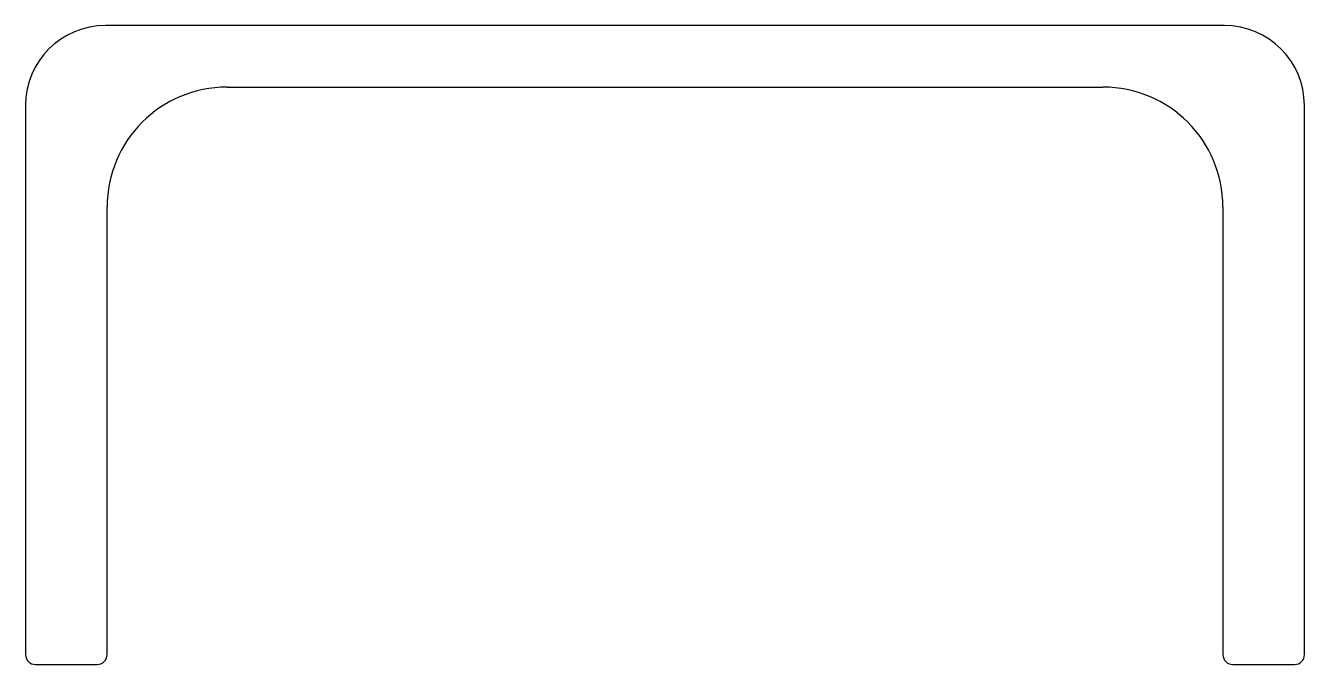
# Model space of a CAD drawing. Extents: x -48 to 54, y 6 to 56.
import ezdxf

# ---------------------------------------------------------------- set-up
doc = ezdxf.new("R2010")
doc.units = 0
doc.layers.get('0').update_dxf_attribs({"linetype": 'CONTINUOUS'})

msp = doc.modelspace()

# ---------------------------------------------------------------- linework, layer by layer
for p, q in [((47.17, 56.48), (-41.73, 56.48)), ((-32.07, 51.57), (37.52, 51.57)), ((-48.08, 50.13), (-48.08, 6.46)), ((53.52, 6.46), (53.52, 50.13)), ((-41.6, 6.46), (-41.6, 42.05)), ((47.05, 42.05), (47.05, 6.46)), ((-47.29, 5.68), (-42.39, 5.68)), ((47.84, 5.68), (52.74, 5.68))]:
    msp.add_line(p, q)
for centre, radius, start, end in [((-41.73, 50.13), 6.35, 90, 180), ((47.17, 50.13), 6.35, 360, 90), ((-32.07, 42.05), 9.53, 90, 180), ((37.52, 42.05), 9.53, 360, 90), ((-47.29, 6.46), 0.787, 180, 270), ((-42.39, 6.46), 0.787, 270, 0), ((47.84, 6.46), 0.787, 180, 270), ((52.74, 6.46), 0.787, 270, 0)]:
    msp.add_arc(centre, radius, start, end)

doc.saveas('drawing.dxf')
